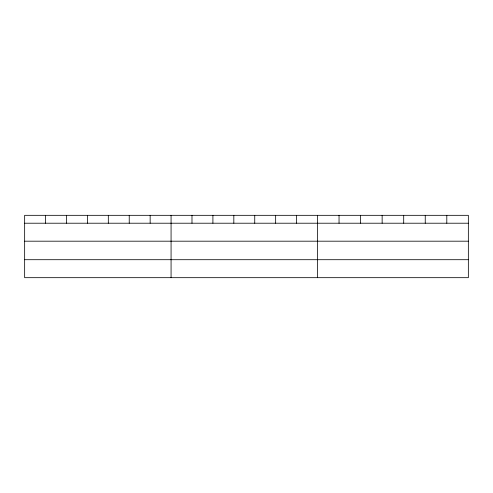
<?xml version="1.0" encoding="UTF-8"?>
<svg xmlns="http://www.w3.org/2000/svg" width="493" height="493" viewBox="0 0 493 493"><rect width="100%" height="100%" fill="white"/><g stroke="black" fill="none" stroke-linecap="round" stroke-linejoin="round"><path stroke-width="0.74" d="M468.35 241.188L468.35 215.324L24.65 215.324L24.65 277.676L468.35 277.676L468.35 241.188L24.65 241.188M24.65 223.212L468.35 223.212M24.65 259.706L468.35 259.706M446.8 215.324L446.8 223.212M425.249 215.324L425.249 223.212M403.699 215.324L403.699 223.212M382.143 215.324L382.143 223.212M360.593 215.324L360.593 223.212M339.042 215.324L339.042 223.212M317.492 215.324L317.492 277.676M296.576 215.324L296.576 223.212M275.655 215.324L275.655 223.212M254.739 215.324L254.739 223.212M233.824 215.324L233.824 223.212M212.908 215.324L212.908 223.212M191.987 215.324L191.987 223.212M171.071 215.324L171.071 277.676M150.155 215.324L150.155 223.212M129.234 215.324L129.234 223.212M108.318 215.324L108.318 223.212M87.403 215.324L87.403 223.212M66.487 215.324L66.487 223.212M45.566 215.324L45.566 223.212"/></g></svg>
